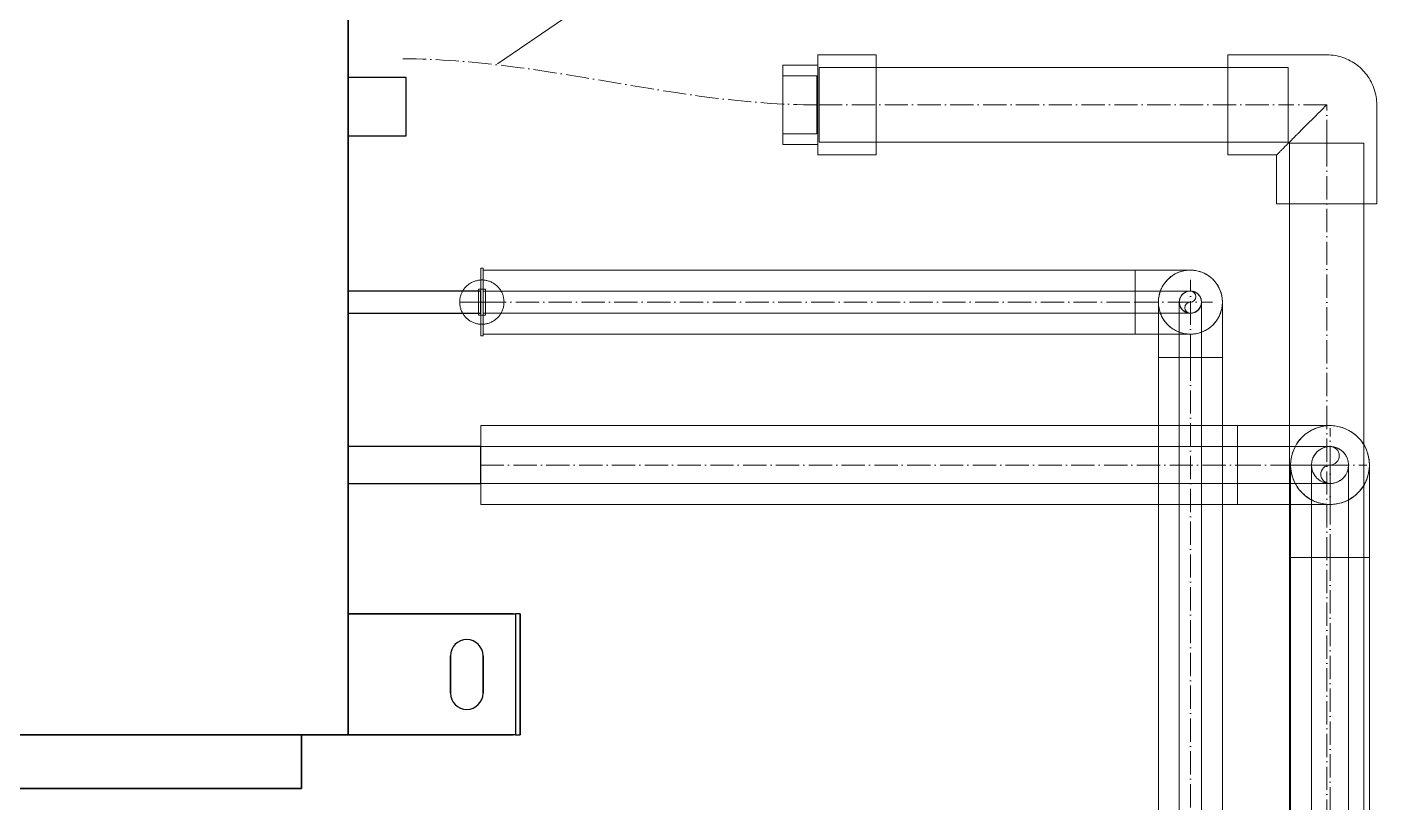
# Model space of a CAD drawing. Header units: millimetres. Extents: x -88595 to 880822, y -1054509 to -148035.
# Drawn here: x 187084 to 187674, y -238245 to -237912 of the extents above; entities that cross this region are included whole.
import ezdxf

# ---------------------------------------------------------------- set-up
doc = ezdxf.new("R2010")
doc.units = ezdxf.units.MM
doc.linetypes.add('$0$ADSK_Осевая', pattern=[14, 10, -2, 0, -2])
doc.linetypes.add('$3$ADSK_Осевая', pattern=[14, 10, -2, 0, -2])
for name, color, linetype, lineweight in [('Аннотация', 7, 'Continuous', 20), ('Изоляция', 7, 'Continuous', 18), ('Оборудование', 7, 'Continuous', 18), ('Трубопровод', 7, 'Continuous', 18), ('Трубопроводы', 7, 'Continuous', 18)]:
    doc.layers.add(name, color=color, linetype=linetype, lineweight=lineweight)

# ---------------------------------------------------------------- blocks, each defined once
blk = doc.blocks.new('$0$ADSK_Канальный блок кондиционера1 - AD242MJERAB-3267365-В_Координация_1 этаж ОВ3')
at = {"layer": 'Оборудование', "color": 150, "lineweight": 30, "true_color": 0x0080ff}
for p, q in [((525, -697), (525, 0)), ((525, 0), (525, -697)), ((550, -414.5), (525, -414.5)), ((525, -414.5), (525, -439.5)), ((525, -414.5), (525, -439.5)), ((550, -439.5), (550, -414.5)), ((550, -439.5), (550, -414.5)), ((525, -439.5), (550, -439.5)), ((582, -506.25), (525, -506.25)), ((525, -506.25), (525, -515.75)), ((525, -506.25), (525, -515.75)), ((582, -515.75), (582, -506.25)), ((582, -515.75), (582, -506.25)), ((525, -515.75), (582, -515.75)), ((582, -573.06), (525, -573.06)), ((525, -573.06), (525, -588.94)), ((525, -573.06), (525, -588.94)), ((582, -588.94), (582, -573.06)), ((582, -588.94), (582, -573.06)), ((525, -588.94), (582, -588.94)), ((525, -645), (597, -645)), ((596, -645), (525, -645)), ((525, -645), (525, -697)), ((525, -697), (525, -645)), ((596, -645), (597, -645)), ((599, -645), (597, -645)), ((599, -645), (597, -645)), ((597, -645), (597, -697)), ((599, -697), (599, -645)), ((599, -645), (599, -697)), ((569, -663), (569, -679)), ((569, -679), (569, -663)), ((583, -679), (583, -663)), ((583, -663), (583, -679)), ((505, -697), (-555, -697)), ((-555, -697), (505, -697)), ((525, -697), (-525, -697)), ((-525, -697), (525, -697)), ((505, -720), (505, -697)), ((505, -697), (505, -720)), ((525, -697), (596, -697)), ((597, -697), (525, -697)), ((597, -697), (596, -697)), ((597, -697), (599, -697)), ((597, -697), (599, -697)), ((505, -720), (-555, -720)), ((-555, -720), (505, -720))]:
    blk.add_line(p, q, dxfattribs=at)
for centre, start, end in [((576, -663), 0, 180), ((576, -663), 0, 180), ((576, -679), 180, 0), ((576, -679), 180, 0)]:
    blk.add_arc(centre, 7, start, end, dxfattribs=at)
blk = doc.blocks.new('$0$ADSK_МедьПайка_Отвод-гнутая труба - Отвод _гнутая труба_-3197929-В_Координация_1 этаж ОВ3')
at = {"layer": 'Трубопроводы', "color": 190, "true_color": 0x8000ff}
for p, q in [((7780.79, 18652.19), (7780.79, 18647.43)), ((7780.79, 18647.43), (7780.79, 18642.67))]:
    blk.add_line(p, q, dxfattribs=at)
at = {"layer": 'Трубопроводы', "color": 190, "true_color": 0x8000ff, "flags": 128}
for points in [[(7780.79, 18652.19), (7781.74, 18652.19), (7782.69, 18652.19), (7783.64, 18652.19), (7784.58, 18652.19), (7785.52, 18652.19), (7786.45, 18652.19), (7787.37, 18652.19), (7788.28, 18652.19), (7789.17, 18652.19), (7790.06, 18652.19), (7790.93, 18652.19), (7791.78, 18652.19), (7792.62, 18652.19), (7793.43, 18652.19), (7794.23, 18652.19), (7795, 18652.19), (7795.76, 18652.19), (7796.48, 18652.19), (7797.19, 18652.19), (7797.86, 18652.19), (7798.51, 18652.19), (7799.13, 18652.19), (7799.73, 18652.19), (7800.29, 18652.19), (7800.82, 18652.19), (7801.32, 18652.19), (7801.78, 18652.19), (7802.21, 18652.19), (7802.61, 18652.19), (7802.97, 18652.19), (7803.3, 18652.19), (7803.59, 18652.19), (7803.85, 18652.19), (7804.06, 18652.19), (7804.24, 18652.19), (7804.39, 18652.19), (7804.49, 18652.19), (7804.56, 18652.19), (7804.59, 18652.19)], [(7799.83, 18647.43), (7799.83, 18647.62), (7799.85, 18647.81), (7799.86, 18648), (7799.89, 18648.19), (7799.93, 18648.38), (7799.97, 18648.56), (7800.02, 18648.75), (7800.07, 18648.93), (7800.14, 18649.11), (7800.21, 18649.29), (7800.28, 18649.46), (7800.37, 18649.63), (7800.46, 18649.8), (7800.56, 18649.96), (7800.66, 18650.12), (7800.77, 18650.28), (7800.89, 18650.43), (7801.01, 18650.57), (7801.14, 18650.71), (7801.27, 18650.85), (7801.41, 18650.98), (7801.56, 18651.1), (7801.71, 18651.22), (7801.86, 18651.33), (7802.02, 18651.44), (7802.18, 18651.54), (7802.35, 18651.63), (7802.52, 18651.72), (7802.69, 18651.8), (7802.87, 18651.87), (7803.04, 18651.94), (7803.23, 18651.99), (7803.41, 18652.04), (7803.59, 18652.09), (7803.78, 18652.12), (7803.97, 18652.15), (7804.16, 18652.17), (7804.35, 18652.19), (7804.54, 18652.19), (7804.59, 18652.19)], [(7804.59, 18642.67), (7804.4, 18642.68), (7804.21, 18642.69), (7804.02, 18642.71), (7803.83, 18642.73), (7803.65, 18642.77), (7803.46, 18642.81), (7803.28, 18642.86), (7803.09, 18642.91), (7802.91, 18642.98), (7802.74, 18643.05), (7802.56, 18643.13), (7802.39, 18643.21), (7802.23, 18643.3), (7802.06, 18643.4), (7801.9, 18643.5), (7801.75, 18643.62), (7801.6, 18643.73), (7801.45, 18643.85), (7801.31, 18643.98), (7801.18, 18644.12), (7801.05, 18644.26), (7800.92, 18644.4), (7800.8, 18644.55), (7800.69, 18644.7), (7800.59, 18644.86), (7800.49, 18645.02), (7800.39, 18645.19), (7800.31, 18645.36), (7800.23, 18645.53), (7800.15, 18645.71), (7800.09, 18645.89), (7800.03, 18646.07), (7799.98, 18646.25), (7799.94, 18646.44), (7799.9, 18646.62), (7799.87, 18646.81), (7799.85, 18647), (7799.84, 18647.19), (7799.83, 18647.38), (7799.83, 18647.43)], [(7804.59, 18652.19), (7804.78, 18652.19), (7804.97, 18652.18), (7805.16, 18652.16), (7805.35, 18652.13), (7805.54, 18652.1), (7805.72, 18652.06), (7805.91, 18652.01), (7806.09, 18651.95), (7806.27, 18651.89), (7806.44, 18651.82), (7806.62, 18651.74), (7806.79, 18651.66), (7806.96, 18651.56), (7807.12, 18651.47), (7807.28, 18651.36), (7807.43, 18651.25), (7807.58, 18651.13), (7807.73, 18651.01), (7807.87, 18650.88), (7808.01, 18650.75), (7808.14, 18650.61), (7808.26, 18650.47), (7808.38, 18650.32), (7808.49, 18650.16), (7808.6, 18650.01), (7808.7, 18649.84), (7808.79, 18649.68), (7808.88, 18649.51), (7808.95, 18649.33), (7809.03, 18649.16), (7809.09, 18648.98), (7809.15, 18648.8), (7809.2, 18648.61), (7809.25, 18648.43), (7809.28, 18648.24), (7809.31, 18648.05), (7809.33, 18647.86), (7809.34, 18647.67), (7809.35, 18647.48), (7809.35, 18647.43)], [(7809.35, 18647.43), (7809.35, 18647.24), (7809.34, 18647.05), (7809.32, 18646.86), (7809.29, 18646.67), (7809.26, 18646.49), (7809.21, 18646.3), (7809.17, 18646.12), (7809.11, 18645.94), (7809.05, 18645.76), (7808.97, 18645.58), (7808.9, 18645.41), (7808.81, 18645.24), (7808.72, 18645.07), (7808.62, 18644.9), (7808.52, 18644.75), (7808.41, 18644.59), (7808.29, 18644.44), (7808.17, 18644.29), (7808.04, 18644.15), (7807.91, 18644.02), (7807.77, 18643.89), (7807.62, 18643.76), (7807.47, 18643.65), (7807.32, 18643.53), (7807.16, 18643.43), (7807, 18643.33), (7806.83, 18643.24), (7806.66, 18643.15), (7806.49, 18643.07), (7806.32, 18643), (7806.14, 18642.93), (7805.96, 18642.87), (7805.77, 18642.82), (7805.59, 18642.78), (7805.4, 18642.74), (7805.21, 18642.71), (7805.02, 18642.69), (7804.83, 18642.68), (7804.64, 18642.67), (7804.59, 18642.67)], [(7804.59, 18642.67), (7804.57, 18642.67), (7804.51, 18642.67), (7804.42, 18642.67), (7804.29, 18642.67), (7804.12, 18642.67), (7803.91, 18642.67), (7803.66, 18642.67), (7803.38, 18642.67), (7803.07, 18642.67), (7802.71, 18642.67), (7802.32, 18642.67), (7801.9, 18642.67), (7801.44, 18642.67), (7800.96, 18642.67), (7800.43, 18642.67), (7799.88, 18642.67), (7799.3, 18642.67), (7798.68, 18642.67), (7798.04, 18642.67), (7797.37, 18642.67), (7796.68, 18642.67), (7795.95, 18642.67), (7795.21, 18642.67), (7794.44, 18642.67), (7793.65, 18642.67), (7792.84, 18642.67), (7792.01, 18642.67), (7791.16, 18642.67), (7790.29, 18642.67), (7789.41, 18642.67), (7788.52, 18642.67), (7787.61, 18642.67), (7786.7, 18642.67), (7785.77, 18642.67), (7784.84, 18642.67), (7783.89, 18642.67), (7782.95, 18642.67), (7782, 18642.67), (7781.05, 18642.67), (7780.79, 18642.67)]]:
    blk.add_lwpolyline(points, dxfattribs=at)
at = {"layer": 'Трубопроводы', "color": 190, "true_color": 0x8000ff}
for start, end in [(0, 180), (180, 0)]:
    blk.add_arc((7804.59, 18647.43), 4.76, start, end, dxfattribs=at)
blk = doc.blocks.new('$0$ADSK_МедьПайка_Отвод-гнутая труба - Отвод _гнутая труба_-3197924-В_Координация_1 этаж ОВ3')
at = {"layer": 'Трубопроводы', "color": 134, "true_color": 0x00a6a6}
for p, q in [((7824.89, 18585.37), (7824.89, 18577.43)), ((7824.89, 18577.43), (7824.89, 18569.49))]:
    blk.add_line(p, q, dxfattribs=at)
at = {"layer": 'Трубопроводы', "color": 134, "true_color": 0x00a6a6, "flags": 128}
for points in [[(7824.89, 18585.37), (7826.48, 18585.37), (7828.06, 18585.37), (7829.64, 18585.37), (7831.22, 18585.37), (7832.78, 18585.37), (7834.33, 18585.37), (7835.86, 18585.37), (7837.38, 18585.37), (7838.88, 18585.37), (7840.35, 18585.37), (7841.8, 18585.37), (7843.22, 18585.37), (7844.62, 18585.37), (7845.98, 18585.37), (7847.31, 18585.37), (7848.6, 18585.37), (7849.85, 18585.37), (7851.07, 18585.37), (7852.24, 18585.37), (7853.37, 18585.37), (7854.45, 18585.37), (7855.49, 18585.37), (7856.48, 18585.37), (7857.41, 18585.37), (7858.3, 18585.37), (7859.13, 18585.37), (7859.9, 18585.37), (7860.62, 18585.37), (7861.29, 18585.37), (7861.89, 18585.37), (7862.44, 18585.37), (7862.92, 18585.37), (7863.35, 18585.37), (7863.71, 18585.37), (7864.01, 18585.37), (7864.25, 18585.37), (7864.43, 18585.37), (7864.54, 18585.37), (7864.59, 18585.37)], [(7856.65, 18577.43), (7856.66, 18577.75), (7856.68, 18578.07), (7856.71, 18578.38), (7856.75, 18578.7), (7856.81, 18579.01), (7856.88, 18579.32), (7856.96, 18579.63), (7857.05, 18579.93), (7857.16, 18580.23), (7857.28, 18580.53), (7857.41, 18580.82), (7857.55, 18581.1), (7857.7, 18581.38), (7857.86, 18581.65), (7858.04, 18581.92), (7858.22, 18582.17), (7858.42, 18582.43), (7858.62, 18582.67), (7858.84, 18582.9), (7859.06, 18583.13), (7859.29, 18583.35), (7859.53, 18583.55), (7859.78, 18583.75), (7860.04, 18583.94), (7860.3, 18584.11), (7860.57, 18584.28), (7860.85, 18584.44), (7861.13, 18584.58), (7861.42, 18584.71), (7861.71, 18584.83), (7862.01, 18584.94), (7862.31, 18585.04), (7862.62, 18585.12), (7862.93, 18585.2), (7863.24, 18585.26), (7863.56, 18585.31), (7863.87, 18585.34), (7864.19, 18585.36), (7864.5, 18585.37), (7864.59, 18585.37)], [(7864.59, 18585.37), (7864.91, 18585.37), (7865.23, 18585.35), (7865.54, 18585.32), (7865.86, 18585.27), (7866.17, 18585.21), (7866.48, 18585.15), (7866.78, 18585.06), (7867.09, 18584.97), (7867.39, 18584.86), (7867.68, 18584.75), (7867.97, 18584.62), (7868.26, 18584.48), (7868.54, 18584.32), (7868.81, 18584.16), (7869.07, 18583.99), (7869.33, 18583.8), (7869.58, 18583.61), (7869.83, 18583.4), (7870.06, 18583.19), (7870.29, 18582.97), (7870.5, 18582.73), (7870.71, 18582.49), (7870.91, 18582.24), (7871.1, 18581.99), (7871.27, 18581.72), (7871.44, 18581.45), (7871.59, 18581.18), (7871.74, 18580.89), (7871.87, 18580.6), (7871.99, 18580.31), (7872.1, 18580.01), (7872.2, 18579.71), (7872.28, 18579.4), (7872.35, 18579.09), (7872.42, 18578.78), (7872.46, 18578.47), (7872.5, 18578.15), (7872.52, 18577.84), (7872.53, 18577.52), (7872.53, 18577.43)], [(7864.59, 18569.49), (7864.27, 18569.5), (7863.96, 18569.52), (7863.64, 18569.55), (7863.33, 18569.59), (7863.01, 18569.65), (7862.7, 18569.72), (7862.4, 18569.8), (7862.09, 18569.9), (7861.79, 18570), (7861.5, 18570.12), (7861.21, 18570.25), (7860.92, 18570.39), (7860.65, 18570.54), (7860.37, 18570.71), (7860.11, 18570.88), (7859.85, 18571.06), (7859.6, 18571.26), (7859.36, 18571.46), (7859.12, 18571.68), (7858.89, 18571.9), (7858.68, 18572.13), (7858.47, 18572.37), (7858.27, 18572.62), (7858.09, 18572.88), (7857.91, 18573.14), (7857.74, 18573.41), (7857.59, 18573.69), (7857.44, 18573.97), (7857.31, 18574.26), (7857.19, 18574.56), (7857.08, 18574.85), (7856.98, 18575.16), (7856.9, 18575.46), (7856.83, 18575.77), (7856.77, 18576.08), (7856.72, 18576.4), (7856.68, 18576.71), (7856.66, 18577.03), (7856.65, 18577.35), (7856.65, 18577.43)], [(7872.53, 18577.43), (7872.52, 18577.12), (7872.51, 18576.8), (7872.47, 18576.48), (7872.43, 18576.17), (7872.37, 18575.86), (7872.3, 18575.55), (7872.22, 18575.24), (7872.13, 18574.94), (7872.02, 18574.64), (7871.9, 18574.34), (7871.77, 18574.05), (7871.63, 18573.77), (7871.48, 18573.49), (7871.32, 18573.22), (7871.14, 18572.95), (7870.96, 18572.69), (7870.76, 18572.44), (7870.56, 18572.2), (7870.35, 18571.96), (7870.12, 18571.74), (7869.89, 18571.52), (7869.65, 18571.31), (7869.4, 18571.12), (7869.14, 18570.93), (7868.88, 18570.75), (7868.61, 18570.59), (7868.33, 18570.43), (7868.05, 18570.29), (7867.76, 18570.15), (7867.47, 18570.03), (7867.17, 18569.92), (7866.87, 18569.83), (7866.56, 18569.74), (7866.25, 18569.67), (7865.94, 18569.61), (7865.63, 18569.56), (7865.31, 18569.53), (7864.99, 18569.5), (7864.68, 18569.49), (7864.59, 18569.49)], [(7864.59, 18569.49), (7864.56, 18569.49), (7864.46, 18569.49), (7864.31, 18569.49), (7864.08, 18569.49), (7863.8, 18569.49), (7863.45, 18569.49), (7863.04, 18569.49), (7862.58, 18569.49), (7862.05, 18569.49), (7861.46, 18569.49), (7860.81, 18569.49), (7860.1, 18569.49), (7859.34, 18569.49), (7858.53, 18569.49), (7857.66, 18569.49), (7856.73, 18569.49), (7855.76, 18569.49), (7854.74, 18569.49), (7853.67, 18569.49), (7852.55, 18569.49), (7851.39, 18569.49), (7850.19, 18569.49), (7848.94, 18569.49), (7847.66, 18569.49), (7846.34, 18569.49), (7844.99, 18569.49), (7843.6, 18569.49), (7842.19, 18569.49), (7840.74, 18569.49), (7839.28, 18569.49), (7837.79, 18569.49), (7836.27, 18569.49), (7834.74, 18569.49), (7833.2, 18569.49), (7831.64, 18569.49), (7830.07, 18569.49), (7828.49, 18569.49), (7826.91, 18569.49), (7825.32, 18569.49), (7824.89, 18569.49)]]:
    blk.add_lwpolyline(points, dxfattribs=at)
at = {"layer": 'Трубопроводы', "color": 134, "true_color": 0x00a6a6}
for start, end in [(0, 180), (180, 0)]:
    blk.add_arc((7864.59, 18577.43), 7.94, start, end, dxfattribs=at)
blk = doc.blocks.new('$0$ADSK_МедьПайка_Отвод-гнутая труба - Отвод _гнутая труба_-V40-В_Координация_1 этаж ОВ3')
at = {"layer": 'Трубопроводы', "color": 134, "true_color": 0x00a6a6}
for p, q in [((13856.65, 18537.73), (13864.59, 18537.73)), ((13864.59, 18537.73), (13872.53, 18537.73))]:
    blk.add_line(p, q, dxfattribs=at)
at = {"layer": 'Трубопроводы', "color": 134, "true_color": 0x00a6a6, "flags": 128}
for points in [[(13856.65, 18577.43), (13856.65, 18577.4), (13856.65, 18577.31), (13856.65, 18577.15), (13856.65, 18576.93), (13856.65, 18576.64), (13856.65, 18576.3), (13856.65, 18575.89), (13856.65, 18575.42), (13856.65, 18574.89), (13856.65, 18574.3), (13856.65, 18573.65), (13856.65, 18572.95), (13856.65, 18572.19), (13856.65, 18571.37), (13856.65, 18570.5), (13856.65, 18569.58), (13856.65, 18568.6), (13856.65, 18567.58), (13856.65, 18566.51), (13856.65, 18565.39), (13856.65, 18564.23), (13856.65, 18563.03), (13856.65, 18561.78), (13856.65, 18560.5), (13856.65, 18559.18), (13856.65, 18557.83), (13856.65, 18556.44), (13856.65, 18555.03), (13856.65, 18553.59), (13856.65, 18552.12), (13856.65, 18550.63), (13856.65, 18549.12), (13856.65, 18547.59), (13856.65, 18546.04), (13856.65, 18544.48), (13856.65, 18542.91), (13856.65, 18541.33), (13856.65, 18539.75), (13856.65, 18538.16), (13856.65, 18537.73)], [(13872.53, 18537.73), (13872.53, 18539.32), (13872.53, 18540.91), (13872.53, 18542.49), (13872.53, 18544.06), (13872.53, 18545.62), (13872.53, 18547.17), (13872.53, 18548.7), (13872.53, 18550.22), (13872.53, 18551.72), (13872.53, 18553.19), (13872.53, 18554.64), (13872.53, 18556.07), (13872.53, 18557.46), (13872.53, 18558.82), (13872.53, 18560.15), (13872.53, 18561.44), (13872.53, 18562.7), (13872.53, 18563.91), (13872.53, 18565.08), (13872.53, 18566.21), (13872.53, 18567.3), (13872.53, 18568.33), (13872.53, 18569.32), (13872.53, 18570.26), (13872.53, 18571.14), (13872.53, 18571.97), (13872.53, 18572.75), (13872.53, 18573.47), (13872.53, 18574.13), (13872.53, 18574.74), (13872.53, 18575.28), (13872.53, 18575.77), (13872.53, 18576.19), (13872.53, 18576.55), (13872.53, 18576.86), (13872.53, 18577.09), (13872.53, 18577.27), (13872.53, 18577.38), (13872.53, 18577.43)]]:
    blk.add_lwpolyline(points, dxfattribs=at)
at = {"layer": 'Трубопроводы', "color": 134, "true_color": 0x00a6a6}
for start, end in [(90, 270), (270, 90)]:
    blk.add_arc((13864.59, 18577.43), 7.94, start, end, dxfattribs=at)
blk = doc.blocks.new('$0$ADSK_МедьПайка_Отвод-гнутая труба - Отвод _гнутая труба_-V41-В_Координация_1 этаж ОВ3')
at = {"layer": 'Трубопроводы', "color": 190, "true_color": 0x8000ff}
for p, q in [((13799.83, 18623.63), (13804.59, 18623.63)), ((13804.59, 18623.63), (13809.35, 18623.63))]:
    blk.add_line(p, q, dxfattribs=at)
at = {"layer": 'Трубопроводы', "color": 190, "true_color": 0x8000ff, "flags": 128}
for points in [[(13799.83, 18647.43), (13799.83, 18647.41), (13799.83, 18647.36), (13799.83, 18647.26), (13799.83, 18647.13), (13799.83, 18646.96), (13799.83, 18646.75), (13799.83, 18646.51), (13799.83, 18646.23), (13799.83, 18645.91), (13799.83, 18645.55), (13799.83, 18645.17), (13799.83, 18644.74), (13799.83, 18644.29), (13799.83, 18643.8), (13799.83, 18643.28), (13799.83, 18642.72), (13799.83, 18642.14), (13799.83, 18641.53), (13799.83, 18640.88), (13799.83, 18640.21), (13799.83, 18639.52), (13799.83, 18638.8), (13799.83, 18638.05), (13799.83, 18637.28), (13799.83, 18636.49), (13799.83, 18635.68), (13799.83, 18634.85), (13799.83, 18634), (13799.83, 18633.14), (13799.83, 18632.26), (13799.83, 18631.36), (13799.83, 18630.46), (13799.83, 18629.54), (13799.83, 18628.61), (13799.83, 18627.68), (13799.83, 18626.74), (13799.83, 18625.79), (13799.83, 18624.84), (13799.83, 18623.89), (13799.83, 18623.63)], [(13809.35, 18623.63), (13809.35, 18624.59), (13809.35, 18625.54), (13809.35, 18626.48), (13809.35, 18627.43), (13809.35, 18628.36), (13809.35, 18629.29), (13809.35, 18630.21), (13809.35, 18631.12), (13809.35, 18632.02), (13809.35, 18632.9), (13809.35, 18633.77), (13809.35, 18634.62), (13809.35, 18635.46), (13809.35, 18636.28), (13809.35, 18637.07), (13809.35, 18637.85), (13809.35, 18638.6), (13809.35, 18639.33), (13809.35, 18640.03), (13809.35, 18640.71), (13809.35, 18641.36), (13809.35, 18641.98), (13809.35, 18642.57), (13809.35, 18643.13), (13809.35, 18643.66), (13809.35, 18644.16), (13809.35, 18644.62), (13809.35, 18645.06), (13809.35, 18645.45), (13809.35, 18645.82), (13809.35, 18646.14), (13809.35, 18646.43), (13809.35, 18646.69), (13809.35, 18646.91), (13809.35, 18647.09), (13809.35, 18647.23), (13809.35, 18647.34), (13809.35, 18647.4), (13809.35, 18647.43)]]:
    blk.add_lwpolyline(points, dxfattribs=at)
at = {"layer": 'Трубопроводы', "color": 190, "true_color": 0x8000ff}
for start, end in [(90, 270), (270, 90)]:
    blk.add_arc((13804.59, 18647.43), 4.76, start, end, dxfattribs=at)
blk = doc.blocks.new('$0$ADSK_Полипропилен_Отвод - Универсальный-3258870-В_Координация_1 этаж ОВ3')
at = {"layer": 'Трубопроводы', "color": 24, "true_color": 0xa52900}
for p, q in [((-21.5, 42.5), (-21.5, 21.5)), ((21.5, 42.5), (-21.5, 42.5)), ((21.5, 42.5), (-21.5, 42.5)), ((-16, 42.5), (-16, 16.5)), ((-16, 42.5), (0, 42.5)), ((0, 42.5), (16, 42.5)), ((16, 16.5), (16, 42.5)), ((21.5, 0), (21.5, 42.5)), ((-21.5, 21.5), (-42.5, 21.5)), ((-42.5, 21.5), (-42.5, -21.5)), ((-42.5, 21.5), (-42.5, -21.5)), ((-16.5, 16), (-42.5, 16)), ((-42.5, 0), (-42.5, 16)), ((-16.5, 16), (-16.5, 0)), ((0, 16.5), (-16, 16.5)), ((16, 16.5), (0, 16.5)), ((-16.5, 0), (-16.5, -16)), ((-42.5, -16), (-42.5, 0)), ((-42.5, -16), (-16.5, -16)), ((-42.5, -21.5), (0, -21.5))]:
    blk.add_line(p, q, dxfattribs=at)
at = {"layer": 'Трубопроводы', "color": 24, "true_color": 0xa52900, "flags": 128}
blk.add_lwpolyline([(0, -21.5), (0.86, -21.48), (1.72, -21.43), (2.57, -21.35), (3.43, -21.23), (4.27, -21.07), (5.11, -20.88), (5.94, -20.66), (6.76, -20.41), (7.57, -20.12), (8.37, -19.8), (9.16, -19.45), (9.93, -19.07), (10.68, -18.66), (11.42, -18.22), (12.14, -17.74), (12.84, -17.25), (13.52, -16.72), (14.18, -16.16), (14.81, -15.58), (15.42, -14.98), (16.01, -14.35), (16.57, -13.7), (17.11, -13.03), (17.61, -12.33), (18.09, -11.62), (18.54, -10.88), (18.96, -10.13), (19.35, -9.37), (19.71, -8.59), (20.04, -7.79), (20.33, -6.98), (20.6, -6.16), (20.83, -5.34), (21.02, -4.5), (21.19, -3.65), (21.32, -2.8), (21.41, -1.95), (21.47, -1.09), (21.5, -0.23), (21.5, 0)], dxfattribs=at)
at = {"layer": 'Трубопроводы', "color": 24, "true_color": 0xa52900}
for points, knots in [([(0, 0), (-1.21, 1.2), (-3.62, 3.62), (-6.6, 6.6), (-8.93, 8.92), (-10.63, 10.63), (-12.01, 12.02), (-13.09, 13.09), (-13.88, 13.88), (-14.65, 14.65), (-15.4, 15.4), (-16.12, 16.12), (-16.81, 16.81), (-17.47, 17.48), (-18.11, 18.11), (-18.7, 18.7), (-19.24, 19.24), (-19.74, 19.74), (-20.34, 20.34), (-20.95, 20.94), (-21.37, 21.39), (-21.49, 21.5), (-21.5, 21.5)], [0, 0, 0, 0, 0.125, 0.25, 0.3125, 0.375, 0.4375, 0.46875, 0.5, 0.53125, 0.5625, 0.59375, 0.625, 0.65625, 0.6875, 0.71875, 0.75, 0.78125, 0.8125, 0.875, 0.9375, 1, 1, 1, 1]), ([(-21.5, 21.5), (-21.49, 21.5), (-21.37, 21.39), (-20.95, 20.94), (-20.34, 20.34), (-19.74, 19.74), (-19.24, 19.24), (-18.7, 18.7), (-18.11, 18.11), (-17.47, 17.48), (-16.81, 16.81), (-16.12, 16.12), (-15.4, 15.4), (-14.65, 14.65), (-13.88, 13.88), (-13.09, 13.09), (-12.01, 12.02), (-10.63, 10.63), (-8.93, 8.92), (-6.6, 6.6), (-3.62, 3.62), (-1.21, 1.2), (0, 0)], [0, 0, 0, 0, 0.0625, 0.125, 0.1875, 0.21875, 0.25, 0.28125, 0.3125, 0.34375, 0.375, 0.40625, 0.4375, 0.46875, 0.5, 0.53125, 0.5625, 0.625, 0.6875, 0.75, 0.875, 1, 1, 1, 1])]:
    blk.add_open_spline(points, degree=3, knots=knots, dxfattribs=at)

msp = doc.modelspace()

# ---------------------------------------------------------------- linework, layer by layer
at = {"layer": 'Аннотация'}
msp.add_line((187286.03, -237927.39), (188071.56, -237390.34), dxfattribs=at)
at = {"layer": 'Изоляция', "color": 190, "true_color": 0x8000ff}
for p, q in [((187279.82, -238015.22), (187278.82, -238015.22)), ((187278.82, -238015.22), (187278.82, -238044.32)), ((187279.82, -238044.32), (187279.82, -238015.22)), ((187560.02, -238016.01), (187279.82, -238016.01)), ((187560.02, -238043.53), (187560.02, -238016.01)), ((187278.82, -238044.32), (187279.82, -238044.32)), ((187279.82, -238043.53), (187560.02, -238043.53)), ((187570.06, -238053.57), (187570.06, -238428)), ((187597.58, -238053.57), (187570.06, -238053.57)), ((187597.58, -238428), (187597.58, -238053.57))]:
    msp.add_line(p, q, dxfattribs=at)
at = {"layer": 'Изоляция', "color": 134, "true_color": 0x00a6a6}
for p, q in [((187604.12, -238082.83), (187278.82, -238082.83)), ((187278.82, -238082.83), (187278.82, -238116.71)), ((187604.12, -238116.71), (187604.12, -238082.83)), ((187278.82, -238116.71), (187604.12, -238116.71)), ((187626.88, -238139.47), (187626.88, -238469.82)), ((187660.76, -238139.47), (187626.88, -238139.47)), ((187660.76, -238469.82), (187660.76, -238139.47))]:
    msp.add_line(p, q, dxfattribs=at)
at = {"layer": 'Изоляция', "color": 190, "true_color": 0x8000ff, "flags": 128}
for points in [[(187560.02, -238016.01), (187560.97, -238016.01), (187561.92, -238016.01), (187562.87, -238016.01), (187563.81, -238016.01), (187564.75, -238016.01), (187565.68, -238016.01), (187566.6, -238016.01), (187567.51, -238016.01), (187568.4, -238016.01), (187569.29, -238016.01), (187570.16, -238016.01), (187571.01, -238016.01), (187571.85, -238016.01), (187572.66, -238016.01), (187573.46, -238016.01), (187574.23, -238016.01), (187574.98, -238016.01), (187575.71, -238016.01), (187576.42, -238016.01), (187577.09, -238016.01), (187577.74, -238016.01), (187578.36, -238016.01), (187578.95, -238016.01), (187579.52, -238016.01), (187580.05, -238016.01), (187580.54, -238016.01), (187581.01, -238016.01), (187581.44, -238016.01), (187581.84, -238016.01), (187582.2, -238016.01), (187582.53, -238016.01), (187582.82, -238016.01), (187583.08, -238016.01), (187583.29, -238016.01), (187583.47, -238016.01), (187583.62, -238016.01), (187583.72, -238016.01), (187583.79, -238016.01), (187583.82, -238016.01)], [(187570.06, -238029.77), (187570.07, -238029.22), (187570.1, -238028.67), (187570.16, -238028.12), (187570.24, -238027.58), (187570.33, -238027.03), (187570.45, -238026.5), (187570.6, -238025.96), (187570.76, -238025.44), (187570.94, -238024.92), (187571.15, -238024.41), (187571.37, -238023.91), (187571.61, -238023.41), (187571.88, -238022.93), (187572.16, -238022.46), (187572.46, -238022), (187572.78, -238021.55), (187573.12, -238021.12), (187573.47, -238020.69), (187573.85, -238020.29), (187574.23, -238019.9), (187574.64, -238019.52), (187575.05, -238019.16), (187575.48, -238018.82), (187575.93, -238018.5), (187576.39, -238018.19), (187576.85, -238017.9), (187577.33, -238017.63), (187577.82, -238017.38), (187578.32, -238017.15), (187578.83, -238016.94), (187579.35, -238016.75), (187579.87, -238016.59), (187580.4, -238016.44), (187580.94, -238016.31), (187581.48, -238016.21), (187582.03, -238016.13), (187582.57, -238016.06), (187583.12, -238016.03), (187583.67, -238016.01), (187583.82, -238016.01)], [(187583.82, -238016.01), (187584.37, -238016.02), (187584.92, -238016.05), (187585.47, -238016.11), (187586.01, -238016.18), (187586.55, -238016.28), (187587.09, -238016.4), (187587.62, -238016.54), (187588.15, -238016.71), (187588.67, -238016.89), (187589.18, -238017.09), (187589.68, -238017.32), (187590.17, -238017.56), (187590.66, -238017.83), (187591.13, -238018.11), (187591.59, -238018.41), (187592.04, -238018.73), (187592.47, -238019.07), (187592.89, -238019.42), (187593.3, -238019.79), (187593.69, -238020.18), (187594.07, -238020.58), (187594.43, -238021), (187594.77, -238021.43), (187595.09, -238021.88), (187595.4, -238022.33), (187595.69, -238022.8), (187595.96, -238023.28), (187596.21, -238023.77), (187596.43, -238024.27), (187596.64, -238024.78), (187596.83, -238025.3), (187597, -238025.82), (187597.15, -238026.35), (187597.28, -238026.89), (187597.38, -238027.43), (187597.46, -238027.97), (187597.52, -238028.52), (187597.56, -238029.07), (187597.58, -238029.62), (187597.58, -238029.77)], [(187583.82, -238043.53), (187583.27, -238043.52), (187582.72, -238043.48), (187582.17, -238043.43), (187581.63, -238043.35), (187581.09, -238043.25), (187580.55, -238043.13), (187580.02, -238042.99), (187579.49, -238042.83), (187578.97, -238042.65), (187578.46, -238042.44), (187577.96, -238042.22), (187577.47, -238041.97), (187576.98, -238041.71), (187576.51, -238041.43), (187576.05, -238041.12), (187575.6, -238040.8), (187575.17, -238040.47), (187574.75, -238040.11), (187574.34, -238039.74), (187573.95, -238039.35), (187573.57, -238038.95), (187573.21, -238038.53), (187572.87, -238038.1), (187572.55, -238037.66), (187572.24, -238037.2), (187571.95, -238036.73), (187571.68, -238036.25), (187571.43, -238035.76), (187571.2, -238035.26), (187570.99, -238034.75), (187570.81, -238034.24), (187570.64, -238033.71), (187570.49, -238033.18), (187570.36, -238032.65), (187570.26, -238032.11), (187570.18, -238031.56), (187570.12, -238031.02), (187570.08, -238030.47), (187570.06, -238029.92), (187570.06, -238029.77)], [(187570.06, -238029.77), (187570.06, -238029.79), (187570.06, -238029.84), (187570.06, -238029.94), (187570.06, -238030.07), (187570.06, -238030.24), (187570.06, -238030.45), (187570.06, -238030.69), (187570.06, -238030.98), (187570.06, -238031.29), (187570.06, -238031.65), (187570.06, -238032.03), (187570.06, -238032.46), (187570.06, -238032.91), (187570.06, -238033.4), (187570.06, -238033.92), (187570.06, -238034.48), (187570.06, -238035.06), (187570.06, -238035.67), (187570.06, -238036.32), (187570.06, -238036.99), (187570.06, -238037.68), (187570.06, -238038.4), (187570.06, -238039.15), (187570.06, -238039.92), (187570.06, -238040.71), (187570.06, -238041.52), (187570.06, -238042.35), (187570.06, -238043.2), (187570.06, -238044.06), (187570.06, -238044.94), (187570.06, -238045.84), (187570.06, -238046.74), (187570.06, -238047.66), (187570.06, -238048.59), (187570.06, -238049.52), (187570.06, -238050.46), (187570.06, -238051.41), (187570.06, -238052.36), (187570.06, -238053.31), (187570.06, -238053.57)], [(187597.58, -238029.77), (187597.57, -238030.32), (187597.54, -238030.87), (187597.48, -238031.41), (187597.4, -238031.96), (187597.31, -238032.5), (187597.19, -238033.04), (187597.04, -238033.57), (187596.88, -238034.1), (187596.7, -238034.61), (187596.49, -238035.13), (187596.27, -238035.63), (187596.02, -238036.12), (187595.76, -238036.6), (187595.48, -238037.08), (187595.18, -238037.54), (187594.86, -238037.98), (187594.52, -238038.42), (187594.16, -238038.84), (187593.79, -238039.25), (187593.41, -238039.64), (187593, -238040.01), (187592.59, -238040.37), (187592.16, -238040.71), (187591.71, -238041.04), (187591.25, -238041.35), (187590.79, -238041.63), (187590.31, -238041.9), (187589.81, -238042.15), (187589.31, -238042.38), (187588.81, -238042.59), (187588.29, -238042.78), (187587.76, -238042.95), (187587.23, -238043.1), (187586.7, -238043.22), (187586.16, -238043.33), (187585.61, -238043.41), (187585.07, -238043.47), (187584.52, -238043.51), (187583.97, -238043.53), (187583.82, -238043.53)], [(187597.58, -238053.57), (187597.58, -238052.62), (187597.58, -238051.67), (187597.58, -238050.72), (187597.58, -238049.78), (187597.58, -238048.84), (187597.58, -238047.91), (187597.58, -238046.99), (187597.58, -238046.08), (187597.58, -238045.18), (187597.58, -238044.3), (187597.58, -238043.43), (187597.58, -238042.58), (187597.58, -238041.74), (187597.58, -238040.93), (187597.58, -238040.13), (187597.58, -238039.35), (187597.58, -238038.6), (187597.58, -238037.87), (187597.58, -238037.17), (187597.58, -238036.49), (187597.58, -238035.84), (187597.58, -238035.22), (187597.58, -238034.63), (187597.58, -238034.07), (187597.58, -238033.54), (187597.58, -238033.04), (187597.58, -238032.58), (187597.58, -238032.15), (187597.58, -238031.75), (187597.58, -238031.38), (187597.58, -238031.06), (187597.58, -238030.77), (187597.58, -238030.51), (187597.58, -238030.29), (187597.58, -238030.11), (187597.58, -238029.97), (187597.58, -238029.87), (187597.58, -238029.8), (187597.58, -238029.77)], [(187583.82, -238043.53), (187583.8, -238043.53), (187583.74, -238043.53), (187583.65, -238043.53), (187583.52, -238043.53), (187583.35, -238043.53), (187583.14, -238043.53), (187582.89, -238043.53), (187582.61, -238043.53), (187582.29, -238043.53), (187581.94, -238043.53), (187581.55, -238043.53), (187581.13, -238043.53), (187580.67, -238043.53), (187580.18, -238043.53), (187579.66, -238043.53), (187579.11, -238043.53), (187578.53, -238043.53), (187577.91, -238043.53), (187577.27, -238043.53), (187576.6, -238043.53), (187575.91, -238043.53), (187575.18, -238043.53), (187574.44, -238043.53), (187573.67, -238043.53), (187572.88, -238043.53), (187572.07, -238043.53), (187571.24, -238043.53), (187570.39, -238043.53), (187569.52, -238043.53), (187568.64, -238043.53), (187567.75, -238043.53), (187566.84, -238043.53), (187565.93, -238043.53), (187565, -238043.53), (187564.06, -238043.53), (187563.12, -238043.53), (187562.18, -238043.53), (187561.23, -238043.53), (187560.28, -238043.53), (187560.02, -238043.53)]]:
    msp.add_lwpolyline(points, dxfattribs=at)
at = {"layer": 'Изоляция', "color": 134, "true_color": 0x00a6a6, "flags": 128}
for points in [[(187604.12, -238082.83), (187605.71, -238082.83), (187607.29, -238082.83), (187608.87, -238082.83), (187610.44, -238082.83), (187612.01, -238082.83), (187613.56, -238082.83), (187615.09, -238082.83), (187616.61, -238082.83), (187618.1, -238082.83), (187619.58, -238082.83), (187621.03, -238082.83), (187622.45, -238082.83), (187623.85, -238082.83), (187625.21, -238082.83), (187626.54, -238082.83), (187627.83, -238082.83), (187629.08, -238082.83), (187630.3, -238082.83), (187631.47, -238082.83), (187632.6, -238082.83), (187633.68, -238082.83), (187634.72, -238082.83), (187635.71, -238082.83), (187636.64, -238082.83), (187637.53, -238082.83), (187638.36, -238082.83), (187639.13, -238082.83), (187639.85, -238082.83), (187640.52, -238082.83), (187641.12, -238082.83), (187641.67, -238082.83), (187642.15, -238082.83), (187642.58, -238082.83), (187642.94, -238082.83), (187643.24, -238082.83), (187643.48, -238082.83), (187643.66, -238082.83), (187643.77, -238082.83), (187643.82, -238082.83)], [(187626.88, -238099.77), (187626.89, -238099.09), (187626.93, -238098.41), (187627, -238097.74), (187627.1, -238097.07), (187627.22, -238096.4), (187627.37, -238095.74), (187627.54, -238095.09), (187627.74, -238094.44), (187627.97, -238093.8), (187628.22, -238093.17), (187628.49, -238092.55), (187628.79, -238091.94), (187629.12, -238091.35), (187629.47, -238090.77), (187629.84, -238090.2), (187630.23, -238089.65), (187630.65, -238089.12), (187631.08, -238088.6), (187631.54, -238088.1), (187632.02, -238087.62), (187632.51, -238087.15), (187633.03, -238086.71), (187633.56, -238086.29), (187634.1, -238085.89), (187634.67, -238085.51), (187635.24, -238085.16), (187635.84, -238084.83), (187636.44, -238084.52), (187637.05, -238084.24), (187637.68, -238083.98), (187638.32, -238083.75), (187638.96, -238083.54), (187639.62, -238083.36), (187640.28, -238083.2), (187640.94, -238083.07), (187641.61, -238082.97), (187642.28, -238082.9), (187642.96, -238082.85), (187643.64, -238082.83), (187643.82, -238082.83)], [(187643.82, -238082.83), (187644.5, -238082.84), (187645.17, -238082.88), (187645.85, -238082.95), (187646.52, -238083.04), (187647.19, -238083.17), (187647.85, -238083.31), (187648.5, -238083.49), (187649.15, -238083.69), (187649.79, -238083.91), (187650.42, -238084.16), (187651.04, -238084.44), (187651.64, -238084.74), (187652.24, -238085.07), (187652.82, -238085.41), (187653.38, -238085.79), (187653.94, -238086.18), (187654.47, -238086.6), (187654.99, -238087.03), (187655.49, -238087.49), (187655.97, -238087.97), (187656.43, -238088.46), (187656.88, -238088.97), (187657.3, -238089.5), (187657.7, -238090.05), (187658.07, -238090.61), (187658.43, -238091.19), (187658.76, -238091.78), (187659.07, -238092.39), (187659.35, -238093), (187659.61, -238093.63), (187659.84, -238094.27), (187660.05, -238094.91), (187660.23, -238095.56), (187660.38, -238096.22), (187660.51, -238096.89), (187660.61, -238097.56), (187660.69, -238098.23), (187660.74, -238098.91), (187660.76, -238099.58), (187660.76, -238099.77)], [(187643.82, -238116.71), (187643.14, -238116.69), (187642.47, -238116.65), (187641.79, -238116.59), (187641.12, -238116.49), (187640.45, -238116.37), (187639.79, -238116.22), (187639.14, -238116.05), (187638.49, -238115.85), (187637.85, -238115.62), (187637.22, -238115.37), (187636.6, -238115.09), (187636, -238114.79), (187635.4, -238114.47), (187634.82, -238114.12), (187634.25, -238113.75), (187633.7, -238113.35), (187633.17, -238112.94), (187632.65, -238112.5), (187632.15, -238112.05), (187631.67, -238111.57), (187631.21, -238111.07), (187630.76, -238110.56), (187630.34, -238110.03), (187629.94, -238109.48), (187629.57, -238108.92), (187629.21, -238108.34), (187628.88, -238107.75), (187628.57, -238107.15), (187628.29, -238106.53), (187628.03, -238105.91), (187627.8, -238105.27), (187627.59, -238104.62), (187627.41, -238103.97), (187627.25, -238103.31), (187627.13, -238102.65), (187627.02, -238101.98), (187626.95, -238101.3), (187626.9, -238100.63), (187626.88, -238099.95), (187626.88, -238099.77)], [(187626.88, -238099.77), (187626.88, -238099.8), (187626.88, -238099.89), (187626.88, -238100.05), (187626.88, -238100.27), (187626.88, -238100.56), (187626.88, -238100.91), (187626.88, -238101.31), (187626.88, -238101.78), (187626.88, -238102.31), (187626.88, -238102.9), (187626.88, -238103.55), (187626.88, -238104.25), (187626.88, -238105.02), (187626.88, -238105.83), (187626.88, -238106.7), (187626.88, -238107.62), (187626.88, -238108.6), (187626.88, -238109.62), (187626.88, -238110.69), (187626.88, -238111.81), (187626.88, -238112.97), (187626.88, -238114.17), (187626.88, -238115.42), (187626.88, -238116.7), (187626.88, -238118.02), (187626.88, -238119.37), (187626.88, -238120.76), (187626.88, -238122.17), (187626.88, -238123.61), (187626.88, -238125.08), (187626.88, -238126.57), (187626.88, -238128.08), (187626.88, -238129.61), (187626.88, -238131.16), (187626.88, -238132.72), (187626.88, -238134.29), (187626.88, -238135.87), (187626.88, -238137.45), (187626.88, -238139.04), (187626.88, -238139.47)], [(187660.76, -238099.77), (187660.75, -238100.44), (187660.71, -238101.12), (187660.64, -238101.8), (187660.54, -238102.47), (187660.42, -238103.13), (187660.27, -238103.79), (187660.1, -238104.45), (187659.9, -238105.1), (187659.67, -238105.74), (187659.42, -238106.36), (187659.15, -238106.98), (187658.85, -238107.59), (187658.52, -238108.18), (187658.17, -238108.77), (187657.8, -238109.33), (187657.41, -238109.88), (187656.99, -238110.42), (187656.56, -238110.94), (187656.1, -238111.44), (187655.62, -238111.92), (187655.13, -238112.38), (187654.61, -238112.82), (187654.08, -238113.24), (187653.54, -238113.64), (187652.97, -238114.02), (187652.4, -238114.38), (187651.8, -238114.71), (187651.2, -238115.02), (187650.58, -238115.3), (187649.96, -238115.56), (187649.32, -238115.79), (187648.68, -238116), (187648.02, -238116.18), (187647.36, -238116.33), (187646.7, -238116.46), (187646.03, -238116.56), (187645.36, -238116.64), (187644.68, -238116.69), (187644, -238116.71), (187643.82, -238116.71)], [(187660.76, -238139.47), (187660.76, -238137.88), (187660.76, -238136.29), (187660.76, -238134.71), (187660.76, -238133.14), (187660.76, -238131.58), (187660.76, -238130.03), (187660.76, -238128.5), (187660.76, -238126.98), (187660.76, -238125.48), (187660.76, -238124.01), (187660.76, -238122.56), (187660.76, -238121.13), (187660.76, -238119.74), (187660.76, -238118.38), (187660.76, -238117.05), (187660.76, -238115.76), (187660.76, -238114.5), (187660.76, -238113.29), (187660.76, -238112.12), (187660.76, -238110.99), (187660.76, -238109.91), (187660.76, -238108.87), (187660.76, -238107.88), (187660.76, -238106.95), (187660.76, -238106.06), (187660.76, -238105.23), (187660.76, -238104.45), (187660.76, -238103.73), (187660.76, -238103.07), (187660.76, -238102.47), (187660.76, -238101.92), (187660.76, -238101.43), (187660.76, -238101.01), (187660.76, -238100.65), (187660.76, -238100.35), (187660.76, -238100.11), (187660.76, -238099.93), (187660.76, -238099.82), (187660.76, -238099.77)], [(187643.82, -238116.71), (187643.79, -238116.71), (187643.69, -238116.71), (187643.53, -238116.71), (187643.31, -238116.71), (187643.03, -238116.71), (187642.68, -238116.71), (187642.27, -238116.71), (187641.8, -238116.71), (187641.27, -238116.71), (187640.69, -238116.71), (187640.04, -238116.71), (187639.33, -238116.71), (187638.57, -238116.71), (187637.76, -238116.71), (187636.89, -238116.71), (187635.96, -238116.71), (187634.99, -238116.71), (187633.97, -238116.71), (187632.9, -238116.71), (187631.78, -238116.71), (187630.62, -238116.71), (187629.41, -238116.71), (187628.17, -238116.71), (187626.89, -238116.71), (187625.57, -238116.71), (187624.22, -238116.71), (187622.83, -238116.71), (187621.42, -238116.71), (187619.97, -238116.71), (187618.51, -238116.71), (187617.01, -238116.71), (187615.5, -238116.71), (187613.97, -238116.71), (187612.43, -238116.71), (187610.87, -238116.71), (187609.3, -238116.71), (187607.72, -238116.71), (187606.14, -238116.71), (187604.55, -238116.71), (187604.12, -238116.71)]]:
    msp.add_lwpolyline(points, dxfattribs=at)
at = {"layer": 'Изоляция', "color": 190, "true_color": 0x8000ff}
for start, end in [(90, 180), (90, 180), (90, 180), (90, 180), (0, 90), (0, 90), (0, 90), (0, 90), (180, 270), (180, 270), (180, 270), (180, 270), (270, 0), (270, 0), (270, 0), (270, 0)]:
    msp.add_arc((187583.82, -238029.77), 13.76, start, end, dxfattribs=at)
at = {"layer": 'Изоляция', "color": 134, "true_color": 0x00a6a6}
for start, end in [(90, 180), (90, 180), (90, 180), (90, 180), (0, 90), (0, 90), (0, 90), (0, 90), (180, 270), (180, 270), (180, 270), (180, 270), (270, 0), (270, 0), (270, 0), (270, 0)]:
    msp.add_arc((187643.82, -238099.77), 16.94, start, end, dxfattribs=at)
at = {"layer": 'Трубопровод', "color": 24, "true_color": 0xa52900}
for p, q in [((187625.89, -237929), (187424.23, -237929)), ((187424.23, -237929), (187424.23, -237961)), ((187625.89, -237961), (187625.89, -237929)), ((187424.23, -237961), (187625.89, -237961)), ((187626.39, -237961.5), (187626.39, -241526.5)), ((187658.39, -237961.5), (187626.39, -237961.5)), ((187658.39, -241526.5), (187658.39, -237961.5))]:
    msp.add_line(p, q, dxfattribs=at)
at = {"layer": 'Трубопровод', "color": 24, "linetype": '$0$ADSK_Осевая', "true_color": 0xa52900}
for p, q in [((187424.23, -237945), (187625.89, -237945)), ((187424.23, -237945), (187625.89, -237945)), ((187642.39, -237961.5), (187642.39, -241526.5)), ((187642.39, -237961.5), (187642.39, -241526.5))]:
    msp.add_line(p, q, dxfattribs=at)
at = {"layer": 'Трубопровод', "color": 190, "linetype": '$0$ADSK_Осевая', "true_color": 0x8000ff}
for p, q in [((187583.82, -238039.29), (187583.82, -238020.25)), ((187279.82, -238029.77), (187560.02, -238029.77)), ((187279.82, -238029.77), (187560.02, -238029.77)), ((187574.3, -238029.77), (187593.34, -238029.77)), ((187583.82, -238053.57), (187583.82, -238435.76)), ((187583.82, -238053.57), (187583.82, -238435.76))]:
    msp.add_line(p, q, dxfattribs=at)
at = {"layer": 'Трубопровод', "color": 190, "true_color": 0x8000ff}
for p, q in [((187560.02, -238025.01), (187279.82, -238025.01)), ((187279.82, -238034.53), (187560.02, -238034.53)), ((187579.06, -238053.57), (187579.06, -238435.76)), ((187588.58, -238435.76), (187588.58, -238053.57))]:
    msp.add_line(p, q, dxfattribs=at)
at = {"layer": 'Трубопровод', "color": 134, "linetype": '$0$ADSK_Осевая', "true_color": 0x00a6a6}
for p, q in [((187643.82, -238115.65), (187643.82, -238083.89)), ((187278.82, -238099.77), (187604.12, -238099.77)), ((187278.82, -238099.77), (187604.12, -238099.77)), ((187627.94, -238099.77), (187659.7, -238099.77)), ((187643.82, -238139.47), (187643.82, -238477.76)), ((187643.82, -238139.47), (187643.82, -238477.76))]:
    msp.add_line(p, q, dxfattribs=at)
at = {"layer": 'Трубопровод', "color": 134, "true_color": 0x00a6a6}
for p, q in [((187604.12, -238091.83), (187278.82, -238091.83)), ((187278.82, -238107.71), (187604.12, -238107.71)), ((187635.88, -238139.47), (187635.88, -238477.76)), ((187651.76, -238477.76), (187651.76, -238139.47))]:
    msp.add_line(p, q, dxfattribs=at)
at = {"layer": 'Трубопровод', "color": 190, "true_color": 0x8000ff}
for centre, radius, start, end in [((187583.82, -238029.77), 4.76, 0, 180), ((187583.82, -238027.39), 2.38, 270, 90), ((187583.82, -238029.77), 4.76, 180, 0), ((187583.82, -238032.15), 2.38, 90, 270)]:
    msp.add_arc(centre, radius, start, end, dxfattribs=at)
at = {"layer": 'Трубопровод', "color": 134, "true_color": 0x00a6a6}
for centre, radius, start, end in [((187643.82, -238099.77), 7.94, 0, 180), ((187643.82, -238095.8), 3.97, 270, 90), ((187643.82, -238099.77), 7.94, 180, 0), ((187643.82, -238103.74), 3.97, 90, 270)]:
    msp.add_arc(centre, radius, start, end, dxfattribs=at)
at = {"layer": 'Трубопроводы', "color": 24, "true_color": 0xa52900}
for p, q in [((187423.73, -237928), (187408.73, -237928)), ((187408.73, -237928), (187408.73, -237962)), ((187408.73, -237928), (187408.73, -237962)), ((187448.73, -237923.5), (187423.73, -237923.5)), ((187423.73, -237923.5), (187423.73, -237966.5)), ((187423.73, -237923.5), (187423.73, -237966.5)), ((187423.73, -237962), (187423.73, -237928)), ((187423.73, -237962), (187423.73, -237928)), ((187448.73, -237966.5), (187448.73, -237923.5)), ((187448.73, -237966.5), (187448.73, -237923.5)), ((187423.23, -237932.5), (187408.73, -237932.5)), ((187408.73, -237932.5), (187408.73, -237957.5)), ((187408.73, -237932.5), (187408.73, -237957.5)), ((187423.23, -237932.5), (187423.23, -237957.5)), ((187423.23, -237932.5), (187423.23, -237957.5)), ((187448.73, -237929), (187424.23, -237929)), ((187424.23, -237961), (187424.23, -237929)), ((187424.23, -237961), (187424.23, -237929)), ((187448.73, -237929), (187448.73, -237961)), ((187448.73, -237929), (187448.73, -237961)), ((187408.73, -237957.5), (187423.23, -237957.5)), ((187408.73, -237962), (187423.73, -237962)), ((187424.23, -237961), (187448.73, -237961)), ((187423.73, -237966.5), (187448.73, -237966.5))]:
    msp.add_line(p, q, dxfattribs=at)
at = {"layer": 'Трубопроводы', "color": 24, "linetype": '$0$ADSK_Осевая', "true_color": 0xa52900}
for p, q in [((187642.39, -237945), (187625.89, -237945)), ((187642.39, -237961.5), (187642.39, -237945))]:
    msp.add_line(p, q, dxfattribs=at)
at = {"layer": 'Трубопроводы', "color": 190, "true_color": 0x8000ff}
for p, q in [((187278.82, -238024.22), (187277.82, -238024.22)), ((187277.82, -238024.22), (187277.82, -238035.32)), ((187277.82, -238024.22), (187277.82, -238035.32)), ((187278.82, -238025.02), (187277.82, -238025.02)), ((187277.82, -238034.52), (187277.82, -238025.02)), ((187277.82, -238034.52), (187277.82, -238025.02)), ((187279.82, -238024.21), (187278.82, -238024.22)), ((187278.82, -238035.32), (187278.82, -238024.22)), ((187278.82, -238035.32), (187278.82, -238024.22)), ((187278.82, -238025.02), (187278.82, -238034.52)), ((187278.82, -238025.02), (187278.82, -238034.52)), ((187280.82, -238024.21), (187279.82, -238024.21)), ((187279.82, -238024.21), (187279.82, -238035.33)), ((187279.82, -238024.21), (187279.82, -238035.33)), ((187280.82, -238025.01), (187279.82, -238025.01)), ((187279.82, -238034.53), (187279.82, -238025.01)), ((187279.82, -238034.53), (187279.82, -238025.01)), ((187280.82, -238035.33), (187280.82, -238024.21)), ((187280.82, -238035.33), (187280.82, -238024.21)), ((187280.82, -238025.01), (187280.82, -238034.53)), ((187280.82, -238025.01), (187280.82, -238034.53)), ((187288.84, -238029.77), (187269.8, -238029.77)), ((187288.84, -238029.77), (187269.8, -238029.77)), ((187277.82, -238034.52), (187278.82, -238034.52)), ((187279.82, -238029.77), (187278.82, -238029.77)), ((187279.82, -238034.53), (187280.82, -238034.53)), ((187277.82, -238035.32), (187278.82, -238035.32)), ((187278.82, -238035.32), (187279.82, -238035.33)), ((187279.82, -238035.33), (187280.82, -238035.33))]:
    msp.add_line(p, q, dxfattribs=at)
at = {"layer": 'Трубопроводы', "color": 190, "linetype": '$0$ADSK_Осевая', "true_color": 0x8000ff}
for p in [(187560.02, -238029.77), (187583.82, -238053.57)]:
    msp.add_line(p, (187583.82, -238029.77), dxfattribs=at)
at = {"layer": 'Трубопроводы', "color": 134, "linetype": '$0$ADSK_Осевая', "true_color": 0x00a6a6}
for p in [(187604.12, -238099.77), (187643.82, -238139.47)]:
    msp.add_line(p, (187643.82, -238099.77), dxfattribs=at)
at = {"layer": 'Трубопроводы', "color": 190, "true_color": 0x8000ff, "flags": 128}
for points in [[(187269.8, -238029.77), (187269.81, -238029.39), (187269.83, -238029.01), (187269.87, -238028.63), (187269.92, -238028.25), (187269.99, -238027.88), (187270.07, -238027.5), (187270.17, -238027.14), (187270.28, -238026.77), (187270.41, -238026.41), (187270.55, -238026.06), (187270.71, -238025.71), (187270.88, -238025.37), (187271.06, -238025.04), (187271.25, -238024.71), (187271.46, -238024.39), (187271.68, -238024.08), (187271.92, -238023.78), (187272.16, -238023.49), (187272.42, -238023.21), (187272.69, -238022.94), (187272.97, -238022.68), (187273.25, -238022.43), (187273.55, -238022.19), (187273.86, -238021.97), (187274.18, -238021.76), (187274.5, -238021.56), (187274.83, -238021.37), (187275.17, -238021.2), (187275.52, -238021.04), (187275.87, -238020.89), (187276.23, -238020.76), (187276.59, -238020.65), (187276.96, -238020.55), (187277.33, -238020.46), (187277.7, -238020.39), (187278.08, -238020.33), (187278.46, -238020.29), (187278.84, -238020.26), (187279.22, -238020.25), (187279.6, -238020.25), (187279.98, -238020.27), (187280.36, -238020.3), (187280.73, -238020.35), (187281.11, -238020.42), (187281.48, -238020.5), (187281.85, -238020.59), (187282.22, -238020.7), (187282.58, -238020.82), (187282.93, -238020.96), (187283.28, -238021.11), (187283.62, -238021.28), (187283.96, -238021.46), (187284.29, -238021.65), (187284.61, -238021.85), (187284.92, -238022.07), (187285.23, -238022.3), (187285.52, -238022.54), (187285.8, -238022.8), (187286.08, -238023.06), (187286.34, -238023.34), (187286.59, -238023.62), (187286.83, -238023.92), (187287.06, -238024.22), (187287.27, -238024.54), (187287.48, -238024.86), (187287.67, -238025.19), (187287.84, -238025.53), (187288.01, -238025.87), (187288.15, -238026.22), (187288.29, -238026.58), (187288.41, -238026.94), (187288.52, -238027.31), (187288.61, -238027.68), (187288.68, -238028.05), (187288.74, -238028.42), (187288.79, -238028.8), (187288.82, -238029.18), (187288.84, -238029.56), (187288.84, -238029.77)], [(187288.84, -238029.77), (187288.83, -238030.15), (187288.81, -238030.53), (187288.77, -238030.91), (187288.72, -238031.28), (187288.65, -238031.66), (187288.57, -238032.03), (187288.47, -238032.4), (187288.36, -238032.76), (187288.23, -238033.12), (187288.09, -238033.47), (187287.93, -238033.82), (187287.76, -238034.16), (187287.58, -238034.5), (187287.39, -238034.82), (187287.18, -238035.14), (187286.96, -238035.45), (187286.72, -238035.75), (187286.48, -238036.04), (187286.22, -238036.33), (187285.95, -238036.6), (187285.67, -238036.86), (187285.39, -238037.1), (187285.09, -238037.34), (187284.78, -238037.57), (187284.46, -238037.78), (187284.14, -238037.98), (187283.81, -238038.16), (187283.47, -238038.34), (187283.12, -238038.5), (187282.77, -238038.64), (187282.41, -238038.77), (187282.05, -238038.89), (187281.68, -238038.99), (187281.31, -238039.08), (187280.94, -238039.15), (187280.56, -238039.21), (187280.18, -238039.25), (187279.8, -238039.28), (187279.42, -238039.29), (187279.04, -238039.28), (187278.66, -238039.26), (187278.28, -238039.23), (187277.9, -238039.18), (187277.53, -238039.12), (187277.16, -238039.04), (187276.79, -238038.94), (187276.42, -238038.84), (187276.06, -238038.71), (187275.71, -238038.58), (187275.36, -238038.42), (187275.01, -238038.26), (187274.68, -238038.08), (187274.35, -238037.89), (187274.03, -238037.68), (187273.72, -238037.46), (187273.41, -238037.23), (187273.12, -238036.99), (187272.84, -238036.74), (187272.56, -238036.47), (187272.3, -238036.2), (187272.05, -238035.91), (187271.81, -238035.62), (187271.58, -238035.31), (187271.36, -238035), (187271.16, -238034.68), (187270.97, -238034.34), (187270.8, -238034.01), (187270.63, -238033.66), (187270.48, -238033.31), (187270.35, -238032.96), (187270.23, -238032.6), (187270.12, -238032.23), (187270.03, -238031.86), (187269.96, -238031.49), (187269.89, -238031.11), (187269.85, -238030.73), (187269.82, -238030.35), (187269.8, -238029.97), (187269.8, -238029.77)]]:
    msp.add_lwpolyline(points, dxfattribs=at)
at = {"layer": 'Трубопроводы', "color": 24, "linetype": '$3$ADSK_Осевая', "true_color": 0xa52900}
msp.add_open_spline([(187245.39, -237925.23), (187306.5, -237925.23), (187362.11, -237945), (187423.23, -237945)], degree=3, dxfattribs=at)

# ---------------------------------------------------------------- block references
at = {"layer": 'Оборудование', "color": 150, "lineweight": 30, "true_color": 0x0080ff}
msp.add_blockref('$0$ADSK_Канальный блок кондиционера1 - AD242MJERAB-3267365-В_Координация_1 этаж ОВ3', (186696.82, -237518.77), dxfattribs=at)
at = {"layer": 'Трубопроводы', "color": 24, "true_color": 0xa52900, "rotation": 90}
msp.add_blockref('$0$ADSK_Полипропилен_Отвод - Универсальный-3258870-В_Координация_1 этаж ОВ3', (187642.39, -237945), dxfattribs=at)
at = {"layer": 'Трубопроводы', "color": 190, "true_color": 0x8000ff}
for name, p in [('$0$ADSK_МедьПайка_Отвод-гнутая труба - Отвод _гнутая труба_-3197929-В_Координация_1 этаж ОВ3', (179779.23, -256677.2)), ('$0$ADSK_МедьПайка_Отвод-гнутая труба - Отвод _гнутая труба_-V41-В_Координация_1 этаж ОВ3', (173779.23, -256677.2))]:
    msp.add_blockref(name, p, dxfattribs=at)
at = {"layer": 'Трубопроводы', "color": 134, "true_color": 0x00a6a6}
for name, p in [('$0$ADSK_МедьПайка_Отвод-гнутая труба - Отвод _гнутая труба_-3197924-В_Координация_1 этаж ОВ3', (179779.23, -256677.2)), ('$0$ADSK_МедьПайка_Отвод-гнутая труба - Отвод _гнутая труба_-V40-В_Координация_1 этаж ОВ3', (173779.23, -256677.2))]:
    msp.add_blockref(name, p, dxfattribs=at)

doc.saveas('drawing.dxf')
